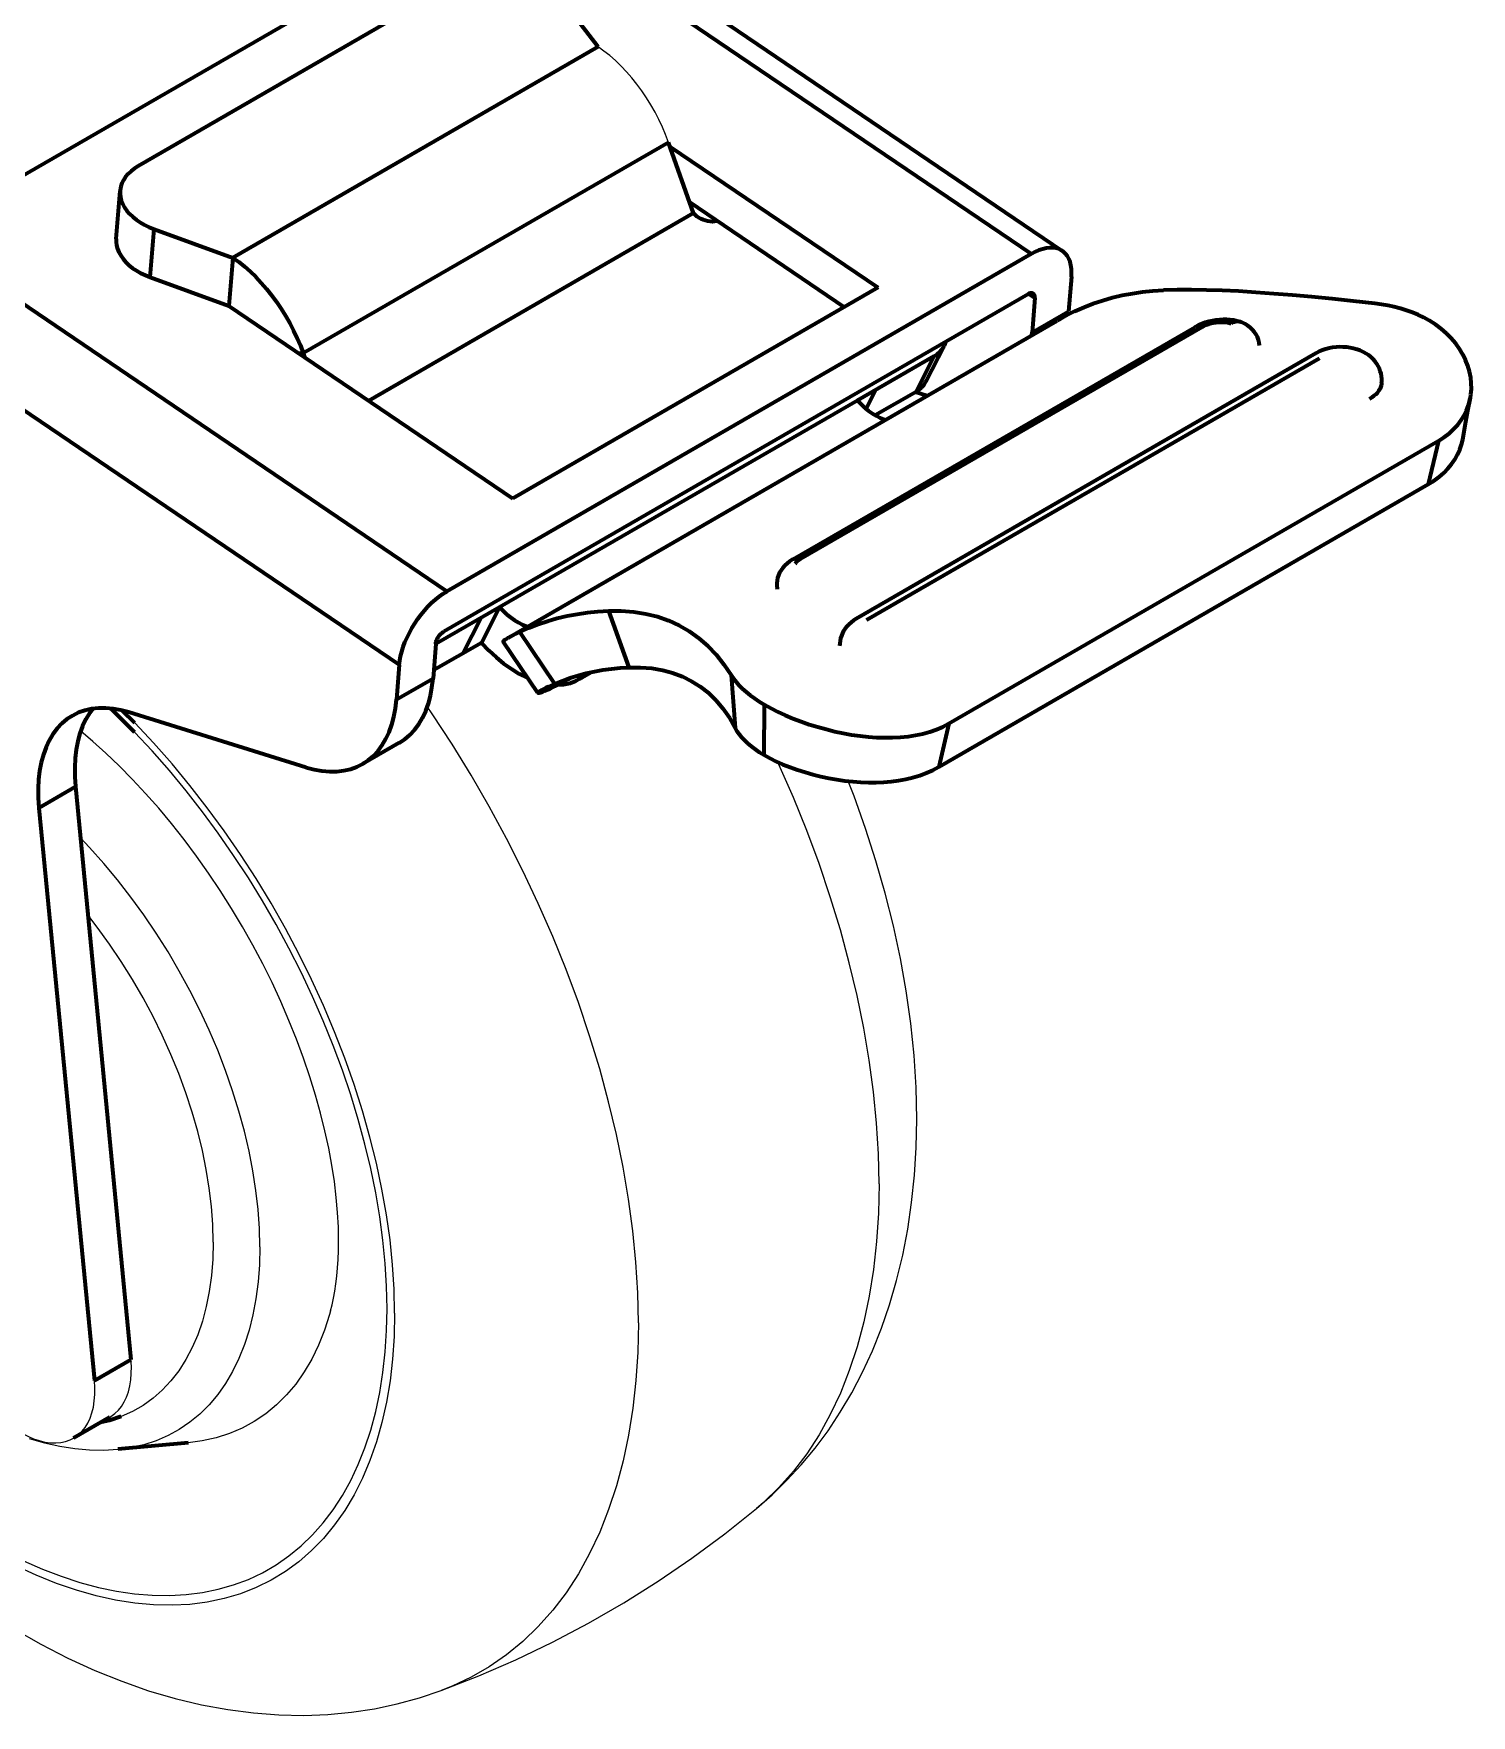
# Model space of a CAD drawing. Header units: millimetres. Extents: x 0 to 559, y 0 to 432.
# Drawn here: x 399.7 to 469.3, y 76.5 to 157.9 of the extents above; entities that cross this region are included whole.
import ezdxf

# ---------------------------------------------------------------- set-up
doc = ezdxf.new("R2010")
doc.units = ezdxf.units.MM
doc.layers.add('CAXA0', color=7, linetype='Continuous', lineweight=70)
doc.layers.add('CAXA3', color=7, linetype='Continuous', lineweight=25)

msp = doc.modelspace()

# ---------------------------------------------------------------- linework, layer by layer
at = {"layer": 'CAXA0', "color": 7, "linetype": 'Continuous', "lineweight": 70}
for p, q in [((422.538229, 164.493224), (394.254076, 148.163458)), ((422.538229, 164.493224), (447.989579, 147.228029)), ((424.067915, 164.621811), (449.488839, 147.377254)), ((420.325752, 160.461705), (404.769467, 151.480334)), ((427.021759, 157.25127), (425.11843, 159.738413)), ((427.021759, 157.25127), (409.344163, 147.045166)), ((430.432224, 152.626016), (412.754628, 142.419912)), ((431.637592, 149.198466), (430.432224, 152.626016)), ((430.500178, 152.432784), (440.573043, 145.599748)), ((403.707211, 147.950296), (403.892097, 150.28374)), ((431.44653, 149.741762), (438.941251, 144.657638)), ((431.637592, 149.198466), (415.921233, 140.124677)), ((432.573203, 148.788834), (432.644798, 148.928904)), ((419.705425, 130.898262), (394.254076, 148.163458)), ((405.351048, 146.099076), (405.535934, 148.432521)), ((405.535934, 148.432521), (409.344163, 147.045166)), ((432.741373, 148.807084), (432.762744, 148.848894)), ((409.344163, 147.045166), (409.159277, 144.711722)), ((447.989579, 147.228029), (419.705425, 130.898262)), ((405.351048, 146.099076), (409.159277, 144.711722)), ((449.926004, 146.119316), (449.793063, 144.44147)), ((447.835507, 145.283491), (419.551353, 128.953725)), ((440.573043, 145.599748), (422.895447, 135.393644)), ((447.851371, 145.306877), (448.158245, 145.098706)), ((448.158245, 145.098706), (448.025304, 143.420859)), ((417.399228, 127.340085), (392.040145, 144.542691)), ((409.159277, 144.711722), (422.895447, 135.393644)), ((448.025304, 143.420859), (449.793063, 144.44147)), ((449.775914, 144.291575), (449.793063, 144.44147)), ((422.669658, 128.655182), (449.224634, 143.986613)), ((436.464879, 132.4642), (455.910776, 143.691227)), ((436.82578, 132.479528), (456.271136, 143.706242)), ((448.009786, 143.285224), (448.025304, 143.420859)), ((458.132961, 143.927971), (458.103995, 143.937323)), ((458.151947, 143.920615), (458.132961, 143.927971)), ((412.754628, 142.419912), (412.541195, 142.417562)), ((412.754628, 142.419912), (412.822582, 142.22668)), ((461.779307, 142.425453), (439.505536, 129.565763)), ((442.903449, 141.071898), (443.78315, 142.792971)), ((459.036532, 142.795934), (459.036697, 142.793943)), ((464.208244, 142.395953), (464.201103, 142.400419)), ((443.289183, 142.283065), (439.576888, 140.139783)), ((461.928968, 142.166233), (440.01194, 129.512507)), ((442.409482, 140.561992), (443.289183, 142.283065)), ((464.942122, 140.991581), (464.942019, 140.990529)), ((439.576888, 140.139783), (422.252844, 130.137801)), ((439.994981, 139.738809), (440.460768, 140.650088)), ((442.409482, 140.561992), (440.438552, 139.424082)), ((442.952042, 140.365151), (442.377686, 140.543634)), ((469.119952, 139.639687), (469.235401, 140.262065)), ((468.988944, 138.922314), (469.119952, 139.639687)), ((468.881576, 138.324447), (468.988944, 138.922314)), ((444.002126, 124.506473), (467.690105, 138.182652)), ((467.690105, 138.182652), (467.200198, 136.082203)), ((443.512219, 122.406024), (467.200198, 136.082203)), ((435.688737, 131.015319), (435.688472, 131.016752)), ((422.252844, 130.137801), (419.168938, 128.357317)), ((420.489263, 127.906423), (421.368964, 129.627496)), ((422.252844, 130.137801), (421.373143, 128.416728)), ((427.51896, 129.959732), (428.518271, 127.222102)), ((424.926065, 126.426767), (423.230035, 128.940813)), ((419.166987, 128.360696), (419.034046, 126.682849)), ((421.373143, 128.416728), (419.065881, 127.084638)), ((424.103328, 125.987857), (422.428987, 128.469754)), ((438.713048, 128.260969), (438.713072, 128.259863)), ((417.399228, 127.340085), (417.266287, 125.662239)), ((426.132531, 126.662713), (426.708332, 126.99515)), ((426.452, 126.938403), (426.471842, 126.908991)), ((426.566819, 126.963825), (426.471842, 126.908991)), ((426.471842, 126.908991), (426.521958, 126.953895)), ((417.266287, 125.662239), (419.034046, 126.682849)), ((433.464562, 126.846694), (433.655471, 124.296908)), ((435.0645, 125.428646), (435.044093, 122.991033)), ((404.603218, 124.536126), (403.99842, 125.139351)), ((412.903456, 122.385762), (404.308788, 125.056579)), ((444.002126, 124.506473), (443.512219, 122.406024)), ((417.398677, 123.577437), (415.630917, 122.556826)), ((399.963647, 120.432777), (401.731407, 121.453387)), ((401.731407, 121.453387), (404.413911, 93.735873)), ((399.963647, 120.432777), (402.646152, 92.715263)), ((402.646152, 92.715263), (404.413911, 93.735873)), ((403.402862, 90.952912), (401.635102, 89.932301)), ((403.383203, 90.786818), (402.936161, 90.683464)), ((403.95052, 90.976978), (403.383203, 90.786818)), ((407.192738, 89.70458), (403.786356, 89.39244))]:
    msp.add_line(p, q, dxfattribs=at)
for points in [[(404.769467, 151.480334), (404.58528, 151.362518), (404.422083, 151.236197), (404.279876, 151.101372), (404.15785, 150.956818), (404.056815, 150.80376), (403.979194, 150.64587), (403.925554, 150.483033), (403.89533, 150.315364), (403.892283, 150.283161)], [(403.892283, 150.283161), (403.889245, 150.146888), (403.907884, 149.977585), (403.950664, 149.807475), (404.016556, 149.64064), (404.106122, 149.47716), (404.218801, 149.316955), (404.351889, 149.163869), (404.50588, 149.018077), (404.68028, 148.879404), (404.870904, 148.751179), (405.076357, 148.634512), (405.298034, 148.528292), (405.535934, 148.432521)], [(432.802609, 148.821852), (432.762294, 148.810496), (432.658348, 148.793543), (432.551612, 148.78764), (432.441971, 148.793232), (432.329539, 148.809873), (432.218805, 148.836898), (432.109838, 148.874728), (432.002569, 148.922943), (431.901282, 148.979616), (431.807404, 149.044107), (431.719507, 149.117057), (431.637592, 149.198466)], [(403.707397, 147.949717), (403.704359, 147.813443), (403.722998, 147.644141), (403.765778, 147.47403), (403.83167, 147.307196), (403.921236, 147.143715), (404.033915, 146.98351), (404.167003, 146.830425), (404.320994, 146.684632), (404.495394, 146.545959), (404.686018, 146.417734), (404.891471, 146.301067), (405.113148, 146.194848), (405.351048, 146.099076)], [(449.488439, 147.37742), (449.435421, 147.410595), (449.310082, 147.469001), (449.172395, 147.508356), (449.025464, 147.527773), (448.86908, 147.526797), (448.703452, 147.505883), (448.532315, 147.465502), (448.356912, 147.405812), (448.176, 147.326654), (447.989579, 147.228029)], [(449.926004, 146.119316), (449.933739, 146.32025), (449.925595, 146.507653), (449.901574, 146.681525), (449.861253, 146.842977), (449.805055, 146.990899), (449.734245, 147.121956), (449.648493, 147.235763), (449.548131, 147.332705), (449.488439, 147.37742)], [(409.344163, 147.045166), (409.630673, 146.839117), (409.911547, 146.615077), (410.186785, 146.373045), (410.457469, 146.111896), (410.722517, 145.832756), (410.978684, 145.539001), (411.226106, 145.230108), (411.464647, 144.9066), (411.690662, 144.57342), (411.903745, 144.230781), (412.104301, 143.87847), (412.28991, 143.520798), (412.459764, 143.159198), (412.61467, 142.792237), (412.754628, 142.419912)], [(448.085203, 145.30844), (448.076481, 145.313919), (448.044462, 145.327142), (448.007846, 145.333271), (447.96846, 145.332002), (447.926912, 145.323231), (447.882595, 145.307061), (447.835507, 145.283491)], [(448.158245, 145.098706), (448.158929, 145.148844), (448.153889, 145.193274), (448.143124, 145.231997), (448.126259, 145.265474), (448.103668, 145.293243), (448.085203, 145.30844)], [(450.099981, 144.454091), (450.538539, 144.649301), (450.986859, 144.824069), (451.444943, 144.978396), (451.913145, 145.112359), (452.39111, 145.22588), (452.877774, 145.318729), (453.372785, 145.390828), (453.876495, 145.442255), (454.388906, 145.473009)], [(464.611345, 144.829191), (463.558058, 144.944369), (462.541084, 145.049668), (461.561187, 145.144847), (460.620667, 145.230006), (459.718711, 145.304718), (458.851442, 145.367749), (458.018975, 145.418461), (457.222765, 145.456784), (456.46105, 145.481925), (455.733835, 145.493228), (455.042832, 145.490392), (454.388906, 145.473009)], [(450.099981, 144.454091), (449.928751, 144.370449), (449.743471, 144.274832), (449.54417, 144.167231), (449.328672, 144.046379), (449.238733, 143.994752)], [(457.446102, 144.053822), (457.272173, 144.054976), (457.09732, 144.045652), (456.92208, 144.026123), (456.748282, 143.996722), (456.576364, 143.957536), (456.407256, 143.908561)], [(458.132983, 143.927962), (457.955558, 143.982225), (457.78846, 144.018153), (457.618565, 144.041742), (457.446102, 144.053822)], [(467.237724, 144.003755), (466.978841, 144.146327), (466.710853, 144.276011), (466.433792, 144.392937), (466.146614, 144.497453), (465.850421, 144.589449), (465.54846, 144.668458), (465.241823, 144.734506), (464.929448, 144.788014), (464.611345, 144.829191)], [(456.083378, 143.781327), (455.929303, 143.70178), (455.909483, 143.690458)], [(455.910776, 143.691227), (455.937484, 143.705081), (455.996242, 143.726008), (456.059734, 143.73665), (456.127233, 143.736884), (456.19797, 143.72671), (456.271136, 143.706242)], [(456.407256, 143.908561), (456.242786, 143.849965), (456.083378, 143.781327)], [(456.271136, 143.706242), (456.327755, 143.736688), (456.386416, 143.764996), (456.447121, 143.791161), (456.509948, 143.815147), (456.574821, 143.836977), (456.641506, 143.856732), (456.71028, 143.874514), (456.78087, 143.890196), (456.852209, 143.903514), (456.924344, 143.91442), (456.997233, 143.922929), (457.069678, 143.928887), (457.141627, 143.932233), (457.213136, 143.932994), (457.283161, 143.931148), (457.351532, 143.926702), (457.418423, 143.919623), (457.483302, 143.909838), (457.545993, 143.897317), (457.606675, 143.882065), (457.665351, 143.86407)], [(458.103995, 143.937323), (458.035127, 143.951287), (457.963458, 143.954727), (457.889906, 143.947556), (457.815244, 143.92987), (457.740145, 143.901926), (457.665351, 143.864069)], [(459.036678, 142.793955), (459.014828, 142.943944), (458.978587, 143.078898), (458.927751, 143.208261), (458.862876, 143.331414), (458.783145, 143.44935), (458.688522, 143.560774), (458.579744, 143.663773), (458.455795, 143.758245), (458.315959, 143.843233), (458.151974, 143.920603)], [(469.235452, 140.262056), (469.262151, 140.432352), (469.283691, 140.702689), (469.279901, 140.976677), (469.250753, 141.254373), (469.196167, 141.534736), (469.11514, 141.813782), (469.007074, 142.091556), (468.872515, 142.366957), (468.712223, 142.634502), (468.525567, 142.893714), (468.313217, 143.144233), (468.077928, 143.38113), (467.820664, 143.602729), (467.540576, 143.810342), (467.237724, 144.003755)], [(443.289183, 142.283065), (443.431924, 142.378391), (443.556601, 142.485663), (443.663213, 142.604881), (443.752526, 142.737602), (443.782686, 142.793047)], [(443.782686, 142.793047), (443.823776, 142.882268), (443.859091, 142.98772)], [(464.201112, 142.400413), (464.060343, 142.478185), (463.907521, 142.54745), (463.749332, 142.605066), (463.586078, 142.651423), (463.418653, 142.686543), (463.248921, 142.710359), (463.07737, 142.722992), (462.904687, 142.724476), (462.733078, 142.71481), (462.562997, 142.694031), (462.395086, 142.66204), (462.231378, 142.618955), (462.072594, 142.564705), (461.918823, 142.498715), (461.779355, 142.425431)], [(464.942008, 140.990429), (464.947168, 141.062871), (464.947008, 141.18942), (464.935357, 141.31472), (464.912228, 141.439198), (464.877679, 141.561857), (464.83195, 141.681684), (464.7747, 141.799062), (464.705924, 141.913128), (464.625847, 142.022804), (464.533912, 142.128133), (464.429829, 142.228511), (464.313944, 142.322688), (464.20825, 142.39595)], [(442.409482, 140.561992), (442.552223, 140.657318), (442.6769, 140.76459), (442.783512, 140.883808), (442.872826, 141.016529), (442.902985, 141.071974)], [(464.942019, 140.990529), (464.935955, 140.943562), (464.916581, 140.855198), (464.887, 140.76835), (464.846702, 140.682258), (464.795392, 140.59742), (464.732942, 140.514524), (464.658408, 140.433343), (464.571145, 140.354413), (464.471196, 140.278897), (464.358495, 140.207704)], [(439.576888, 140.139783), (439.754186, 139.955447), (439.934155, 139.788571), (440.116793, 139.639153), (440.30358, 139.506295), (440.493036, 139.390896), (440.680731, 139.295654), (440.866623, 139.221047), (440.935239, 139.200756)], [(467.690105, 138.182652), (467.961117, 138.356758), (468.206668, 138.54371), (468.426736, 138.743418), (468.621041, 138.956848), (468.789785, 139.182678), (468.933656, 139.417331), (469.052589, 139.659797), (469.146537, 139.91051), (469.216225, 140.168054), (469.235452, 140.262056)], [(467.200198, 136.082203), (467.472445, 136.255258), (467.721162, 136.43952), (467.946329, 136.634907), (468.147759, 136.842326), (468.325569, 137.060549), (468.480188, 137.286248), (468.611502, 137.518483), (468.719523, 137.757674), (468.804874, 138.00253), (468.868056, 138.253012), (468.881759, 138.324414)], [(436.464891, 132.464181), (436.432262, 132.444943), (436.293606, 132.353843), (436.169355, 132.256376), (436.059113, 132.152821), (435.96229, 132.043174), (435.878916, 131.927834), (435.809409, 131.807885), (435.753694, 131.683905), (435.711788, 131.556415), (435.684023, 131.427032), (435.670358, 131.296879), (435.670699, 131.166141), (435.685145, 131.035917), (435.688766, 131.015222)], [(436.46542, 132.464513), (436.492125, 132.478366), (436.550884, 132.499293), (436.614376, 132.509935), (436.681876, 132.51017), (436.752613, 132.499996), (436.82578, 132.479528)], [(436.565703, 132.23745), (436.58588, 132.271745), (436.61133, 132.306371), (436.642145, 132.341244), (436.678938, 132.376024), (436.721911, 132.410601), (436.770859, 132.445101), (436.82578, 132.479528)], [(417.399228, 127.340085), (417.424119, 127.550925), (417.464164, 127.766148), (417.519362, 127.985757), (417.59036, 128.21148), (417.676511, 128.441587), (417.775873, 128.670891), (417.888745, 128.899373), (418.014828, 129.127053), (418.15128, 129.348796), (418.298334, 129.564468), (418.455757, 129.774203), (418.619999, 129.973274), (418.791215, 130.161437), (418.96925, 130.338936), (419.15009, 130.501768), (419.332396, 130.6486), (419.517508, 130.780764), (419.705425, 130.898262)], [(422.252844, 130.137801), (422.430142, 129.953466), (422.610111, 129.786589), (422.792749, 129.637172), (422.979536, 129.504313), (423.168992, 129.388914), (423.356687, 129.293673), (423.542579, 129.219065), (423.611195, 129.198775)], [(423.230035, 128.940813), (423.668593, 129.136023), (424.116914, 129.310791), (424.574997, 129.465118), (425.043199, 129.599081), (425.521164, 129.712602), (426.007829, 129.805451), (426.502839, 129.87755), (427.00655, 129.928977), (427.51896, 129.959732)], [(427.51896, 129.959732), (428.144601, 129.96078), (428.749297, 129.91378), (429.332185, 129.819142), (429.892294, 129.677586), (430.428878, 129.489348), (430.941469, 129.253953), (431.429639, 128.972095), (431.892243, 128.643798), (432.327846, 128.267176), (432.735493, 127.841611), (433.114652, 127.368038), (433.464562, 126.846694)], [(439.505009, 129.565428), (439.383833, 129.489154), (439.265453, 129.400736), (439.158733, 129.305932), (439.063413, 129.205201), (438.979125, 129.098689), (438.906276, 128.987336), (438.844976, 128.871861), (438.794996, 128.75224), (438.756703, 128.629557), (438.730289, 128.504781), (438.715757, 128.377791), (438.713088, 128.259909)], [(419.166987, 128.360696), (419.174563, 128.414812), (419.187464, 128.469601), (419.205692, 128.525062), (419.229734, 128.582157), (419.259101, 128.639924), (419.292329, 128.695481), (419.329613, 128.748715), (419.370758, 128.79974), (419.413709, 128.846007), (419.457784, 128.88667), (419.503665, 128.922576), (419.551353, 128.953725)], [(422.427882, 128.471186), (422.42658, 128.477544), (422.438238, 128.497723), (422.46967, 128.526742), (422.521419, 128.564412), (422.595019, 128.611286), (422.650798, 128.644292)], [(422.650798, 128.644292), (422.689247, 128.666211), (422.800302, 128.726799), (422.926823, 128.792392), (423.070076, 128.863728), (423.230035, 128.940813)], [(421.373143, 128.416728), (421.72774, 128.048057), (422.087676, 127.714305), (422.452954, 127.415469), (422.826526, 127.149753), (423.205439, 126.918954), (423.580829, 126.728472), (423.612183, 126.715888)], [(424.926065, 126.426767), (425.296559, 126.578324), (425.67437, 126.714115), (426.059496, 126.83414), (426.452145, 126.938441), (426.85211, 127.026976), (427.258768, 127.099622), (427.67191, 127.156338), (428.091744, 127.197165), (428.518271, 127.222102)], [(428.518271, 127.222102), (429.079933, 127.222229), (429.619844, 127.177437), (430.137226, 127.088096), (430.631242, 126.954876), (431.101185, 126.777966), (431.546523, 126.556876), (431.966925, 126.292262), (432.361307, 125.984115), (432.728107, 125.630582), (433.066376, 125.231054), (433.375726, 124.786425)], [(417.39899, 123.577945), (417.667994, 123.755434), (417.91593, 123.96616), (418.143134, 124.209666), (418.346311, 124.482421), (418.525113, 124.784852), (418.679888, 125.116532), (418.808394, 125.472652), (418.909881, 125.85161), (418.985099, 126.255009), (419.034046, 126.682849)], [(424.926065, 126.426767), (424.763065, 126.354658), (424.616918, 126.287948), (424.487657, 126.22663), (424.373991, 126.170012), (424.277317, 126.118704), (424.234847, 126.094741)], [(424.425965, 126.081365), (424.544402, 126.13117), (424.680487, 126.191866)], [(424.680487, 126.191866), (424.832931, 126.263402), (425.003426, 126.347132)], [(425.003426, 126.347132), (425.189972, 126.442173), (425.385737, 126.545121), (425.58838, 126.654935), (425.720173, 126.72839)], [(425.079374, 126.385826), (425.352265, 126.402866), (425.663937, 126.465949), (425.953132, 126.57125), (426.128534, 126.66132)], [(426.128534, 126.66132), (426.222433, 126.71893), (426.471842, 126.908991)], [(433.464562, 126.846694), (433.572113, 126.684099), (433.697575, 126.52279), (433.840939, 126.362557), (434.00262, 126.202607), (434.182173, 126.043284), (434.378294, 125.886168), (434.59053, 125.731739), (434.819276, 125.579275), (435.0645, 125.428646)], [(415.63123, 122.557335), (415.900235, 122.734824), (416.148171, 122.94555), (416.375374, 123.189056), (416.578552, 123.461811), (416.757353, 123.764241), (416.912129, 124.095921), (417.040634, 124.452042), (417.142122, 124.831), (417.217339, 125.234399), (417.266287, 125.662239)], [(424.234847, 126.094741), (424.201508, 126.07499), (424.147782, 126.040032), (424.114583, 126.013342), (424.101385, 125.995124), (424.102092, 125.989487)], [(424.102092, 125.989487), (424.108027, 125.985778), (424.134282, 125.985606), (424.179451, 125.994764), (424.243267, 126.01354), (424.325609, 126.042299), (424.425965, 126.081365)], [(435.0645, 125.428646), (435.388345, 125.247908), (435.727701, 125.0751), (436.082507, 124.910436), (436.455134, 124.753475), (436.843097, 124.605023), (437.239072, 124.467391), (437.643097, 124.341423), (438.055094, 124.227114), (438.467611, 124.125877), (438.879908, 124.038649), (439.292775, 123.965537), (439.701099, 123.906907), (440.104206, 123.863301), (440.502876, 123.83515), (440.894211, 123.822712), (441.277798, 123.826074), (441.654173, 123.845936), (442.021866, 123.883467), (442.382041, 123.938883), (442.733648, 124.012547), (443.071904, 124.105842), (443.395242, 124.219363), (443.705309, 124.352876), (444.002126, 124.506473)], [(401.580997, 124.885008), (401.318944, 124.712708), (401.071139, 124.503518), (400.84391, 124.261716), (400.640533, 123.990789), (400.461351, 123.690314), (400.306021, 123.360714), (400.176781, 123.006737), (400.074008, 122.628032), (399.997325, 122.224951), (399.947837, 121.803305), (399.925912, 121.365028), (399.931182, 120.908186), (399.963647, 120.432777)], [(404.308788, 125.056579), (403.9256, 125.158772), (403.553937, 125.225724), (403.193799, 125.257436), (402.84356, 125.25372), (402.504846, 125.214764), (402.182539, 125.141128), (401.876877, 125.032311), (401.580997, 124.885008)], [(402.566254, 125.221826), (402.408292, 125.0114), (402.229111, 124.710925), (402.073781, 124.381324), (401.944541, 124.027347), (401.841768, 123.648642), (401.765085, 123.245562), (401.715597, 122.823915), (401.693672, 122.385639), (401.698942, 121.928796), (401.731407, 121.453387)], [(404.593091, 124.092044), (403.724623, 124.967477), (403.441346, 125.235638)], [(433.375726, 124.786425), (433.741748, 124.1445), (433.845326, 123.99393), (433.966195, 123.845009), (434.104695, 123.697006), (434.26046, 123.550247), (434.432414, 123.406213), (434.62018, 123.265353), (434.824083, 123.126999), (435.044093, 122.991033)], [(435.044093, 122.991033), (435.336626, 122.828988), (435.645029, 122.675183), (435.969248, 122.529811), (436.311493, 122.392519), (436.669452, 122.263988), (437.036303, 122.146166), (437.412116, 122.039834), (437.796787, 121.944965), (438.183268, 121.862637), (438.570882, 121.793685), (438.960352, 121.738212), (439.346775, 121.696375), (439.729504, 121.668638), (440.109282, 121.655412), (440.483314, 121.656821), (440.851179, 121.672916), (441.213409, 121.704356), (441.568652, 121.752174), (441.918012, 121.816599), (442.260487, 121.897924), (442.591564, 121.997274), (442.909768, 122.115146), (443.216646, 122.251368), (443.512219, 122.406024)], [(412.903456, 122.385762), (413.287791, 122.283317), (413.660518, 122.216323), (414.021635, 122.18478), (414.372783, 122.188878), (414.712322, 122.228427), (415.035329, 122.302854), (415.341563, 122.412666), (415.63123, 122.557335)]]:
    msp.add_lwpolyline(points, dxfattribs=at)
at = {"layer": 'CAXA3', "color": 7, "linetype": 'Continuous', "lineweight": 25}
for points in [[(430.432224, 152.626016), (430.292266, 152.99834), (430.13736, 153.365302), (429.967506, 153.726901), (429.781897, 154.084574), (429.581341, 154.436885), (429.368258, 154.779524), (429.142243, 155.112703), (428.903702, 155.436212), (428.65628, 155.745105), (428.400113, 156.03886), (428.135065, 156.318), (427.864381, 156.579149), (427.589143, 156.821181), (427.308269, 157.045221), (427.021759, 157.25127)], [(428.970865, 95.512649), (428.941285, 96.964568), (428.852614, 98.447353), (428.705051, 99.957644), (428.498931, 101.492021), (428.234721, 103.047007), (427.91302, 104.61908), (427.534557, 106.204679), (427.100187, 107.800212), (426.610897, 109.402064), (426.067793, 111.006607), (425.472107, 112.610206), (424.825188, 114.209229), (424.1285, 115.800052), (423.383624, 117.379072), (422.592245, 118.942713), (421.756156, 120.487431), (420.877253, 122.009729), (419.957525, 123.506157), (418.999055, 124.973325), (418.75512, 125.325016)], [(417.176653, 95.982146), (417.151518, 97.141628), (417.077759, 98.32072), (416.955377, 99.51942), (416.783827, 100.740803), (416.563653, 101.981795), (416.296492, 103.233179), (415.981992, 104.495032), (415.620505, 105.767277), (415.214715, 107.040464), (414.764293, 108.3146), (414.269567, 109.589677), (413.734213, 110.856226), (413.157929, 112.114182), (412.541016, 113.36361), (411.888057, 114.595228), (411.198784, 115.808904), (410.473465, 117.004771), (409.717487, 118.173946), (408.930623, 119.31623), (408.1131, 120.431823), (407.270991, 121.512437), (406.404112, 122.557813), (405.512648, 123.568211), (404.603218, 124.536126)], [(414.467677, 99.459299), (414.455318, 100.135052), (414.417323, 100.842887), (414.352431, 101.581061), (414.259537, 102.347653), (414.137711, 103.140508), (413.986172, 103.957471), (413.804223, 104.79659), (413.591427, 105.655284), (413.347625, 106.53056), (413.072565, 107.420317), (412.766359, 108.321643), (412.429775, 109.230364), (412.063333, 110.143665), (411.667556, 111.05906), (411.243615, 111.972925), (410.792419, 112.882644), (410.315033, 113.785544), (409.813196, 114.678026), (409.288218, 115.557636), (408.74161, 116.421806), (408.175739, 117.26695), (407.592343, 118.090798), (406.993247, 118.891168), (406.381263, 119.664852), (405.758498, 120.409902), (405.126965, 121.124671), (404.489613, 121.80671), (403.848748, 122.45457), (403.206521, 123.067149), (402.565877, 123.64281), (401.983715, 124.134641)], [(416.810843, 96.193342), (416.788404, 97.278696), (416.722428, 98.381956), (416.612916, 99.503124), (416.459423, 100.644815), (416.262394, 101.804414), (416.023163, 102.974069), (415.741444, 104.153849), (415.417522, 105.343684), (415.053591, 106.53552), (414.649379, 107.729371), (414.205159, 108.925221), (413.723937, 110.114976), (413.205462, 111.298594), (412.649985, 112.476115), (412.061268, 113.639569), (411.439085, 114.788859), (410.78366, 115.924081), (410.099433, 117.037549), (409.386206, 118.129115), (408.644177, 119.198927), (407.878368, 120.239742), (407.088618, 121.251363), (406.275088, 122.233988), (405.443287, 123.180962), (404.593091, 124.092044)], [(440.617289, 102.236679), (440.58771, 103.688598), (440.499038, 105.171382), (440.351476, 106.681673), (440.145356, 108.21605), (439.881146, 109.771036), (439.559445, 111.343109), (439.180981, 112.928708), (438.746612, 114.524241), (438.257322, 116.126093), (437.714218, 117.730635), (437.118532, 119.334234), (436.471613, 120.933256), (435.774926, 122.524079), (435.719369, 122.641851)], [(442.440049, 105.371769), (442.407698, 106.899086), (442.311495, 108.441897), (442.152671, 109.997843), (441.932124, 111.566385), (441.651081, 113.143718), (441.311829, 114.722258), (440.916247, 116.298571), (440.465707, 117.871216), (439.962679, 119.435006), (439.409551, 120.98592), (439.121813, 121.720731)], [(410.655433, 99.188593), (410.634517, 100.07682), (410.571835, 100.986499), (410.467576, 101.914868), (410.322057, 102.859108), (410.13572, 103.816351), (409.909131, 104.78369), (409.642978, 105.758187), (409.338069, 106.736883), (408.99533, 107.716805), (408.615803, 108.694978), (408.200639, 109.66843), (407.7511, 110.634206), (407.26855, 111.589372), (406.754456, 112.531028), (406.210379, 113.456313), (405.637971, 114.362419), (405.038969, 115.246592), (404.415195, 116.106148), (403.768541, 116.938476), (403.100972, 117.741048), (402.414515, 118.511428), (401.971242, 118.975241)], [(408.395974, 99.4186), (408.374328, 100.271303), (408.311307, 101.139469), (408.206909, 102.023099), (408.060503, 102.925281), (407.872721, 103.842925), (407.645458, 104.766771), (407.378314, 105.69688), (407.07169, 106.63319), (406.72868, 107.56625), (406.348916, 108.496026), (405.932767, 109.422552), (405.484432, 110.336475), (405.003587, 111.237668), (404.490556, 112.126257), (403.95052, 112.993275), (403.383203, 113.838502), (402.78888, 114.662156), (402.33157, 115.252079)], [(434.68873, 86.528211), (435.439585, 87.185742), (436.16354, 87.891426), (436.858227, 88.644899), (437.520776, 89.444941), (438.149581, 90.291559), (438.744065, 91.186491), (439.302314, 92.130029), (439.821649, 93.121046), (440.300245, 94.159739), (440.736653, 95.247495), (441.127995, 96.382238), (441.471046, 97.558982), (441.764735, 98.778323), (442.007342, 100.038388), (442.196448, 101.329804), (442.331558, 102.648485), (442.412866, 103.996164), (442.440049, 105.371769)], [(440.617289, 102.236679), (440.58771, 100.818915), (440.499038, 99.438517), (440.351476, 98.098613), (440.145356, 96.802237), (439.881146, 95.552327), (439.559445, 94.351714), (439.180981, 93.203118), (438.746612, 92.10914), (438.257322, 91.072259), (437.714218, 90.094824), (437.118532, 89.179049), (436.471613, 88.327008), (435.774926, 87.540632), (435.030049, 86.821702), (434.68873, 86.528211)], [(408.395974, 99.4186), (408.374328, 98.590891), (408.311307, 97.795494), (408.206909, 97.03241), (408.060503, 96.29928), (407.872721, 95.598463), (407.645458, 94.937032), (407.378314, 94.315386), (407.07169, 93.733127), (406.72868, 93.196132), (406.348916, 92.70486), (405.932767, 92.258851), (405.484432, 91.862608), (405.003587, 91.516636), (404.490556, 91.220429), (403.95052, 90.976978)], [(414.073318, 96.084694), (414.148678, 96.383931), (414.217928, 96.702744), (414.280245, 97.040899), (414.334821, 97.397916), (414.380939, 97.773517), (414.417949, 98.167805), (414.445178, 98.580603), (414.461957, 99.011274), (414.467677, 99.459299)], [(410.655433, 99.188593), (410.634517, 98.324517), (410.571835, 97.487216), (410.467576, 96.679232), (410.322057, 95.903019), (410.13572, 95.160935), (409.909131, 94.455232), (409.642978, 93.788055), (409.338069, 93.16143), (408.99533, 92.577259), (408.615803, 92.037317), (408.200639, 91.543244), (407.7511, 91.09654), (407.26855, 90.698561), (406.754456, 90.350516), (406.210379, 90.053463), (405.637971, 89.808303), (405.038969, 89.615781), (404.415195, 89.476482), (403.786356, 89.39244)], [(399.214425, 84.000517), (400.132714, 83.596981), (401.044701, 83.247696), (401.950428, 82.952296), (402.843763, 82.712781), (403.724623, 82.529531), (404.593091, 82.402166), (405.443287, 82.331548), (406.275088, 82.318063), (407.088618, 82.361326), (407.878368, 82.461043), (408.644177, 82.617598), (409.386206, 82.830608), (410.099433, 83.09863), (410.78366, 83.422037), (411.439085, 83.800457), (412.061268, 84.231328), (412.649985, 84.715005), (413.205462, 85.251132), (413.723937, 85.83608), (414.205159, 86.47018), (414.649379, 87.153101), (415.053591, 87.880218), (415.417522, 88.651833), (415.741444, 89.467644), (416.023163, 90.322129), (416.262394, 91.21555), (416.459423, 92.147645), (416.612916, 93.112102), (416.722428, 94.106819), (416.788404, 95.133899), (416.810843, 96.193342)], [(414.073318, 96.084694), (414.025439, 95.912193), (413.781601, 95.15277), (413.495187, 94.434806), (413.167067, 93.760479), (412.798238, 93.131839), (412.389819, 92.550795), (411.943052, 92.019111), (411.459292, 91.538402), (410.940009, 91.110127), (410.386781, 90.735588), (409.801286, 90.415922), (409.185304, 90.1521), (408.540705, 89.944922), (407.869446, 89.795019), (407.192738, 89.70458)], [(417.176653, 95.982146), (417.151518, 94.851688), (417.077759, 93.757764), (416.955377, 92.700374), (416.783827, 91.677077), (416.563653, 90.690313), (416.296492, 89.747414), (415.981992, 88.848705), (415.620505, 87.99386), (415.214715, 87.189228), (414.764293, 86.435184), (414.269567, 85.731354), (413.734213, 85.082964), (413.157929, 84.490429), (412.541016, 83.953335), (411.888057, 83.475672), (411.198784, 83.057882), (410.473465, 82.699522), (409.717487, 82.403255), (408.930623, 82.169543), (408.1131, 81.997923), (407.270991, 81.88967), (406.404112, 81.845257), (405.512648, 81.86421), (404.603218, 81.94639), (403.67569, 82.092267), (402.730198, 82.301371), (401.773763, 82.572147), (400.806305, 82.905056), (399.827905, 83.299639), (398.845831, 83.752964)], [(428.970865, 95.512649), (428.941285, 94.094885), (428.852614, 92.714487), (428.705051, 91.374583), (428.498931, 90.078207), (428.234721, 88.828297), (427.91302, 87.627684), (427.534557, 86.479087), (427.100187, 85.385109), (426.610897, 84.348228), (426.067793, 83.370793), (425.472107, 82.455018), (424.825188, 81.602977), (424.1285, 80.8166), (423.383624, 80.09767), (422.592245, 79.447815), (421.756156, 78.868506), (420.877253, 78.361056), (419.957525, 77.926615), (419.423538, 77.714895)], [(403.402201, 90.952795), (403.448617, 90.980681), (403.638214, 91.11759), (403.809111, 91.280254), (403.960946, 91.469172), (404.094081, 91.683847), (404.205963, 91.920159), (404.29618, 92.178528), (404.365144, 92.458535), (404.411531, 92.75481), (404.434901, 93.065563), (404.435694, 93.392584), (404.413911, 93.735873)], [(401.634442, 89.932184), (401.680858, 89.96007), (401.870454, 90.096979), (402.041351, 90.259644), (402.193186, 90.448562), (402.326322, 90.663236), (402.438203, 90.899549), (402.528421, 91.157917), (402.597384, 91.437925), (402.643772, 91.7342), (402.667142, 92.044953), (402.667935, 92.371974), (402.646152, 92.715263)], [(399.135113, 90.179923), (399.422093, 90.028134), (399.703638, 89.904991), (399.979748, 89.810494), (400.25213, 89.744404), (400.519077, 89.70696), (400.775469, 89.69888), (401.021103, 89.720731), (401.256182, 89.771946), (401.476197, 89.851543), (401.634442, 89.932184)], [(399.488217, 89.918113), (400.236714, 89.704262), (400.97735, 89.540887), (401.704457, 89.428746), (402.415251, 89.367254), (403.109697, 89.355424), (403.786356, 89.39244)], [(419.423538, 77.714895), (421.247379, 78.42947), (423.047022, 79.213495), (424.818907, 80.065776), (426.559175, 80.984699), (428.264846, 81.968848), (429.933746, 83.017156), (431.562974, 84.128011), (433.148986, 85.299117), (434.68873, 86.528211)], [(398.746953, 80.70724), (400.052996, 79.962834), (401.361366, 79.290696), (402.668153, 78.691972), (403.974333, 78.16549), (405.272501, 77.71334), (406.559725, 77.335147), (407.835947, 77.029618), (409.097802, 76.796294), (410.344996, 76.633982), (411.574367, 76.541875), (412.77781, 76.518743), (413.947797, 76.561884), (415.088227, 76.668567), (416.207421, 76.838025), (417.306309, 77.069988), (418.379124, 77.362768), (419.423538, 77.714895)]]:
    msp.add_lwpolyline(points, dxfattribs=at)

doc.saveas('drawing.dxf')
